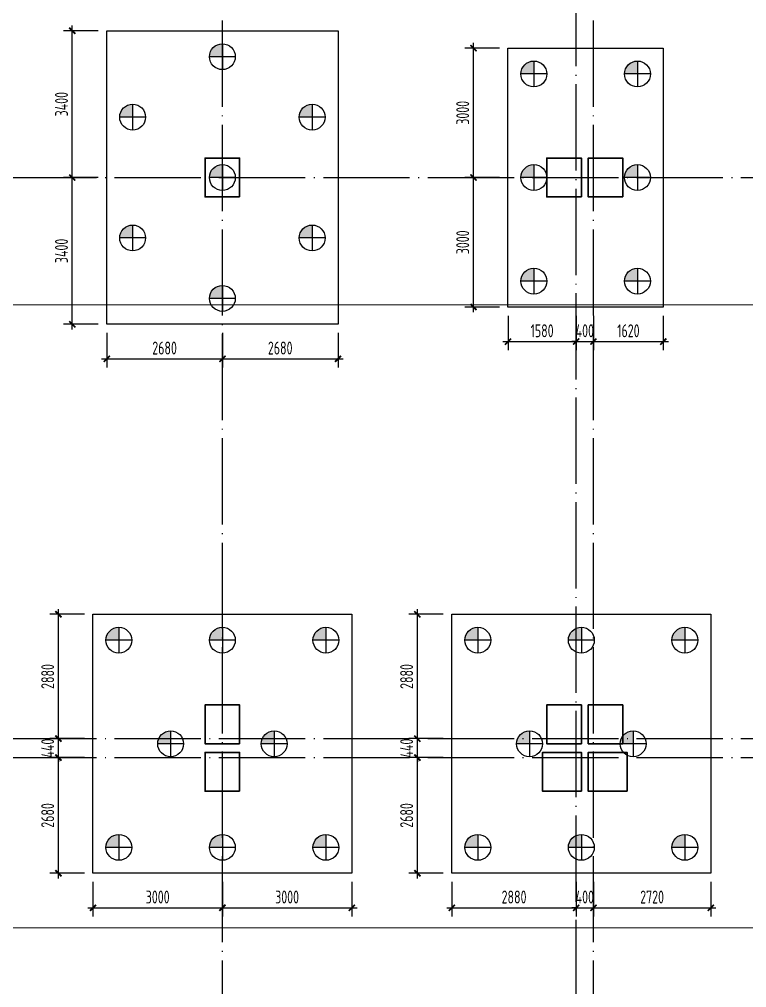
# Model space of a CAD drawing. Extents: x 2430613 to 2739493, y -1540945 to -971137.
# Drawn here: x 2511118 to 2527975, y -1265324 to -1242890 of the extents above; entities that cross this region are included whole.
import ezdxf

# ---------------------------------------------------------------- set-up
doc = ezdxf.new("R2010")
doc.units = 0
doc.header["$LTSCALE"] = 1000
doc.header["$MEASUREMENT"] = 0
doc.header["$PDMODE"] = 3
doc.header["$PDSIZE"] = 50
doc.linetypes.add('DOTE', pattern=[2.42, 2, -0.2, 0.02, -0.2])
doc.layers.get('0').update_dxf_attribs({"linetype": 'CONTINUOUS'})
doc.layers.get('DEFPOINTS').update_dxf_attribs({"linetype": 'CONTINUOUS'})
doc.layers.add('0S-柱-线', color=50, linetype='CONTINUOUS', lineweight=30)
doc.layers.add('0S-草图', color=9, linetype='CONTINUOUS', lineweight=20, plot=False)
for name, color, linetype in [('600直径桩', 4, 'CONTINUOUS'), ('COLU_DIM', 3, 'CONTINUOUS'), ('DOTE', 1, 'DOTE'), ('承台', 2, 'CONTINUOUS')]:
    doc.layers.add(name, color=color, linetype=linetype)
doc.styles.add('TSSD_Dimension', font='Tssdeng.shx', dxfattribs={"width": 0.7, "bigfont": 'hztxt.shx'})
doc.dimstyles.new('TSSD_100_100', dxfattribs={"dimtxt": 300, "dimasz": 100, "dimexe": 200, "dimexo": 200, "dimgap": 100, "dimtad": 1, "dimdec": 0, "dimzin": 0, "dimdsep": 46, "dimtxsty": 'TSSD_Dimension', "dimblk": 'ARCHTICK', "dimcen": 0, "dimdle": 120, "dimclrt": 7, "dimazin": 0, "dimtfac": 1, "dimtdec": 0, "dimtix": 1, "dimtmove": 2, "dimatfit": 0, "dimldrblk": 'ARCHTICK', "dimfxl": 1, "dimtolj": 1, "dimtzin": 0, "dimarcsym": 0})

# ---------------------------------------------------------------- blocks, each defined once
blk = doc.blocks.new('_ArchTick')
at = {"color": 0, "linetype": 'ByBlock', "const_width": 0.4}
blk.add_lwpolyline([(-0.71, -0.71), (0.71, 0.71)], dxfattribs=at)
blk = doc.blocks.new('*D2380')
at = {"layer": 'COLU_DIM', "color": 0, "lineweight": -2, "transparency": 16777216}
for p, q in [((2522444, -1249755), (2522444, -1250555)), ((2524024, -1249755), (2524024, -1250555)), ((2522324, -1250355), (2524144, -1250355))]:
    blk.add_line(p, q, dxfattribs=at)
at = {"layer": 'DEFPOINTS', "color": 0, "transparency": 16777216}
for p in [(2522444, -1249555), (2524024, -1249555), (2524024, -1250355)]:
    blk.add_point(p, dxfattribs=at)
at = {"layer": 'COLU_DIM', "color": 0, "lineweight": -2, "transparency": 16777216, "xscale": 100, "yscale": 100, "zscale": 100, "rotation": 180}
blk.add_blockref('_ArchTick', (2522444, -1250355), dxfattribs=at)
at = {"layer": 'COLU_DIM', "color": 0, "lineweight": -2, "transparency": 16777216, "xscale": 100, "yscale": 100, "zscale": 100}
blk.add_blockref('_ArchTick', (2524024, -1250355), dxfattribs=at)
at = {"layer": 'COLU_DIM', "color": 7, "transparency": 16777216, "insert": (2523234, -1250105), "char_height": 300, "attachment_point": 5, "style": 'TSSD_Dimension'}
blk.add_mtext('\\A1;1580', dxfattribs=at)
blk = doc.blocks.new('*D2381')
at = {"layer": 'COLU_DIM', "color": 0, "lineweight": -2, "transparency": 16777216}
for p, q in [((2524024, -1249755), (2524024, -1250555)), ((2524424, -1249755), (2524424, -1250555)), ((2524024, -1250355), (2523924, -1250355)), ((2524024, -1250355), (2524424, -1250355)), ((2524424, -1250355), (2524524, -1250355))]:
    blk.add_line(p, q, dxfattribs=at)
at = {"layer": 'DEFPOINTS', "color": 0, "transparency": 16777216}
for p in [(2524024, -1249555), (2524424, -1249555), (2524424, -1250355)]:
    blk.add_point(p, dxfattribs=at)
at = {"layer": 'COLU_DIM', "color": 0, "lineweight": -2, "transparency": 16777216, "xscale": 100, "yscale": 100, "zscale": 100}
blk.add_blockref('_ArchTick', (2524024, -1250355), dxfattribs=at)
at = {"layer": 'COLU_DIM', "color": 0, "lineweight": -2, "transparency": 16777216, "xscale": 100, "yscale": 100, "zscale": 100, "rotation": 180}
blk.add_blockref('_ArchTick', (2524424, -1250355), dxfattribs=at)
at = {"layer": 'COLU_DIM', "color": 7, "transparency": 16777216, "insert": (2524224, -1250105), "char_height": 300, "attachment_point": 5, "style": 'TSSD_Dimension'}
blk.add_mtext('\\A1;400', dxfattribs=at)
blk = doc.blocks.new('*D2382')
at = {"layer": 'COLU_DIM', "color": 0, "lineweight": -2, "transparency": 16777216}
for p, q in [((2524424, -1249755), (2524424, -1250555)), ((2526044, -1249755), (2526044, -1250555)), ((2524304, -1250355), (2526164, -1250355))]:
    blk.add_line(p, q, dxfattribs=at)
at = {"layer": 'DEFPOINTS', "color": 0, "transparency": 16777216}
for p in [(2524424, -1249555), (2526044, -1249555), (2526044, -1250355)]:
    blk.add_point(p, dxfattribs=at)
at = {"layer": 'COLU_DIM', "color": 0, "lineweight": -2, "transparency": 16777216, "xscale": 100, "yscale": 100, "zscale": 100, "rotation": 180}
blk.add_blockref('_ArchTick', (2524424, -1250355), dxfattribs=at)
at = {"layer": 'COLU_DIM', "color": 0, "lineweight": -2, "transparency": 16777216, "xscale": 100, "yscale": 100, "zscale": 100}
blk.add_blockref('_ArchTick', (2526044, -1250355), dxfattribs=at)
at = {"layer": 'COLU_DIM', "color": 7, "transparency": 16777216, "insert": (2525234, -1250105), "char_height": 300, "attachment_point": 5, "style": 'TSSD_Dimension'}
blk.add_mtext('\\A1;1620', dxfattribs=at)
blk = doc.blocks.new('*D2383')
at = {"layer": 'COLU_DIM', "color": 0, "lineweight": -2, "transparency": 16777216}
for p, q in [((2521644, -1249675), (2521644, -1246435)), ((2522244, -1246555), (2521444, -1246555)), ((2522244, -1249555), (2521444, -1249555))]:
    blk.add_line(p, q, dxfattribs=at)
at = {"layer": 'DEFPOINTS', "color": 0, "transparency": 16777216}
for p in [(2521644, -1246555), (2522444, -1246555), (2522444, -1249555)]:
    blk.add_point(p, dxfattribs=at)
at = {"layer": 'COLU_DIM', "color": 0, "lineweight": -2, "transparency": 16777216, "xscale": 100, "yscale": 100, "zscale": 100}
for p, rotation in [((2521644, -1246555), 90), ((2521644, -1249555), 270)]:
    blk.add_blockref('_ArchTick', p, dxfattribs=dict(at, rotation=rotation))
at = {"layer": 'COLU_DIM', "color": 7, "transparency": 16777216, "insert": (2521394, -1248055), "char_height": 300, "attachment_point": 5, "rotation": 90, "style": 'TSSD_Dimension'}
blk.add_mtext('\\A1;3000', dxfattribs=at)
blk = doc.blocks.new('*D2384')
at = {"layer": 'COLU_DIM', "color": 0, "lineweight": -2, "transparency": 16777216}
for p, q in [((2521644, -1246675), (2521644, -1243435)), ((2522244, -1243555), (2521444, -1243555)), ((2522244, -1246555), (2521444, -1246555))]:
    blk.add_line(p, q, dxfattribs=at)
at = {"layer": 'DEFPOINTS', "color": 0, "transparency": 16777216}
for p in [(2521644, -1243555), (2522444, -1243555), (2522444, -1246555)]:
    blk.add_point(p, dxfattribs=at)
at = {"layer": 'COLU_DIM', "color": 0, "lineweight": -2, "transparency": 16777216, "xscale": 100, "yscale": 100, "zscale": 100}
for p, rotation in [((2521644, -1243555), 90), ((2521644, -1246555), 270)]:
    blk.add_blockref('_ArchTick', p, dxfattribs=dict(at, rotation=rotation))
at = {"layer": 'COLU_DIM', "color": 7, "transparency": 16777216, "insert": (2521394, -1245055), "char_height": 300, "attachment_point": 5, "rotation": 90, "style": 'TSSD_Dimension'}
blk.add_mtext('\\A1;3000', dxfattribs=at)
blk = doc.blocks.new('*D2624')
at = {"layer": 'COLU_DIM', "color": 0, "lineweight": -2, "transparency": 16777216}
for p, q in [((2513144, -1250155), (2513144, -1250955)), ((2515824, -1250155), (2515824, -1250955)), ((2513024, -1250755), (2515944, -1250755))]:
    blk.add_line(p, q, dxfattribs=at)
at = {"layer": 'DEFPOINTS', "color": 0, "transparency": 16777216}
for p in [(2513144, -1249955), (2515824, -1249955), (2515824, -1250755)]:
    blk.add_point(p, dxfattribs=at)
at = {"layer": 'COLU_DIM', "color": 0, "lineweight": -2, "transparency": 16777216, "xscale": 100, "yscale": 100, "zscale": 100, "rotation": 180}
blk.add_blockref('_ArchTick', (2513144, -1250755), dxfattribs=at)
at = {"layer": 'COLU_DIM', "color": 0, "lineweight": -2, "transparency": 16777216, "xscale": 100, "yscale": 100, "zscale": 100}
blk.add_blockref('_ArchTick', (2515824, -1250755), dxfattribs=at)
at = {"layer": 'COLU_DIM', "color": 7, "transparency": 16777216, "insert": (2514484, -1250505), "char_height": 300, "attachment_point": 5, "style": 'TSSD_Dimension'}
blk.add_mtext('\\A1;2680', dxfattribs=at)
blk = doc.blocks.new('*D2625')
at = {"layer": 'COLU_DIM', "color": 0, "lineweight": -2, "transparency": 16777216}
for p, q in [((2515824, -1250155), (2515824, -1250955)), ((2518504, -1250155), (2518504, -1250955)), ((2515704, -1250755), (2518624, -1250755))]:
    blk.add_line(p, q, dxfattribs=at)
at = {"layer": 'DEFPOINTS', "color": 0, "transparency": 16777216}
for p in [(2515824, -1249955), (2518504, -1249955), (2518504, -1250755)]:
    blk.add_point(p, dxfattribs=at)
at = {"layer": 'COLU_DIM', "color": 0, "lineweight": -2, "transparency": 16777216, "xscale": 100, "yscale": 100, "zscale": 100, "rotation": 180}
blk.add_blockref('_ArchTick', (2515824, -1250755), dxfattribs=at)
at = {"layer": 'COLU_DIM', "color": 0, "lineweight": -2, "transparency": 16777216, "xscale": 100, "yscale": 100, "zscale": 100}
blk.add_blockref('_ArchTick', (2518504, -1250755), dxfattribs=at)
at = {"layer": 'COLU_DIM', "color": 7, "transparency": 16777216, "insert": (2517164, -1250505), "char_height": 300, "attachment_point": 5, "style": 'TSSD_Dimension'}
blk.add_mtext('\\A1;2680', dxfattribs=at)
blk = doc.blocks.new('*D2626')
at = {"layer": 'COLU_DIM', "color": 0, "lineweight": -2, "transparency": 16777216}
for p, q in [((2512344, -1250075), (2512344, -1246435)), ((2512944, -1246555), (2512144, -1246555)), ((2512944, -1249955), (2512144, -1249955))]:
    blk.add_line(p, q, dxfattribs=at)
at = {"layer": 'DEFPOINTS', "color": 0, "transparency": 16777216}
for p in [(2512344, -1246555), (2513144, -1246555), (2513144, -1249955)]:
    blk.add_point(p, dxfattribs=at)
at = {"layer": 'COLU_DIM', "color": 0, "lineweight": -2, "transparency": 16777216, "xscale": 100, "yscale": 100, "zscale": 100}
for p, rotation in [((2512344, -1246555), 90), ((2512344, -1249955), 270)]:
    blk.add_blockref('_ArchTick', p, dxfattribs=dict(at, rotation=rotation))
at = {"layer": 'COLU_DIM', "color": 7, "transparency": 16777216, "insert": (2512094, -1248255), "char_height": 300, "attachment_point": 5, "rotation": 90, "style": 'TSSD_Dimension'}
blk.add_mtext('\\A1;3400', dxfattribs=at)
blk = doc.blocks.new('*D2627')
at = {"layer": 'COLU_DIM', "color": 0, "lineweight": -2, "transparency": 16777216}
for p, q in [((2512344, -1246675), (2512344, -1243035)), ((2512944, -1243155), (2512144, -1243155)), ((2512944, -1246555), (2512144, -1246555))]:
    blk.add_line(p, q, dxfattribs=at)
at = {"layer": 'DEFPOINTS', "color": 0, "transparency": 16777216}
for p in [(2512344, -1243155), (2513144, -1243155), (2513144, -1246555)]:
    blk.add_point(p, dxfattribs=at)
at = {"layer": 'COLU_DIM', "color": 0, "lineweight": -2, "transparency": 16777216, "xscale": 100, "yscale": 100, "zscale": 100}
for p, rotation in [((2512344, -1243155), 90), ((2512344, -1246555), 270)]:
    blk.add_blockref('_ArchTick', p, dxfattribs=dict(at, rotation=rotation))
at = {"layer": 'COLU_DIM', "color": 7, "transparency": 16777216, "insert": (2512094, -1244855), "char_height": 300, "attachment_point": 5, "rotation": 90, "style": 'TSSD_Dimension'}
blk.add_mtext('\\A1;3400', dxfattribs=at)
blk = doc.blocks.new('*D2647')
at = {"layer": 'COLU_DIM', "color": 0, "lineweight": -2, "transparency": 16777216}
for p, q in [((2512824, -1262875), (2512824, -1263675)), ((2515824, -1262875), (2515824, -1263675)), ((2512704, -1263475), (2515944, -1263475))]:
    blk.add_line(p, q, dxfattribs=at)
at = {"layer": 'DEFPOINTS', "color": 0, "transparency": 16777216}
for p in [(2512824, -1262675), (2515824, -1262675), (2515824, -1263475)]:
    blk.add_point(p, dxfattribs=at)
at = {"layer": 'COLU_DIM', "color": 0, "lineweight": -2, "transparency": 16777216, "xscale": 100, "yscale": 100, "zscale": 100, "rotation": 180}
blk.add_blockref('_ArchTick', (2512824, -1263475), dxfattribs=at)
at = {"layer": 'COLU_DIM', "color": 0, "lineweight": -2, "transparency": 16777216, "xscale": 100, "yscale": 100, "zscale": 100}
blk.add_blockref('_ArchTick', (2515824, -1263475), dxfattribs=at)
at = {"layer": 'COLU_DIM', "color": 7, "transparency": 16777216, "insert": (2514324, -1263225), "char_height": 300, "attachment_point": 5, "style": 'TSSD_Dimension'}
blk.add_mtext('\\A1;3000', dxfattribs=at)
blk = doc.blocks.new('*D2648')
at = {"layer": 'COLU_DIM', "color": 0, "lineweight": -2, "transparency": 16777216}
for p, q in [((2515824, -1262875), (2515824, -1263675)), ((2518824, -1262875), (2518824, -1263675)), ((2515704, -1263475), (2518944, -1263475))]:
    blk.add_line(p, q, dxfattribs=at)
at = {"layer": 'DEFPOINTS', "color": 0, "transparency": 16777216}
for p in [(2515824, -1262675), (2518824, -1262675), (2518824, -1263475)]:
    blk.add_point(p, dxfattribs=at)
at = {"layer": 'COLU_DIM', "color": 0, "lineweight": -2, "transparency": 16777216, "xscale": 100, "yscale": 100, "zscale": 100, "rotation": 180}
blk.add_blockref('_ArchTick', (2515824, -1263475), dxfattribs=at)
at = {"layer": 'COLU_DIM', "color": 0, "lineweight": -2, "transparency": 16777216, "xscale": 100, "yscale": 100, "zscale": 100}
blk.add_blockref('_ArchTick', (2518824, -1263475), dxfattribs=at)
at = {"layer": 'COLU_DIM', "color": 7, "transparency": 16777216, "insert": (2517324, -1263225), "char_height": 300, "attachment_point": 5, "style": 'TSSD_Dimension'}
blk.add_mtext('\\A1;3000', dxfattribs=at)
blk = doc.blocks.new('*D2649')
at = {"layer": 'COLU_DIM', "color": 0, "lineweight": -2, "transparency": 16777216}
for p, q in [((2512024, -1262795), (2512024, -1259875)), ((2512624, -1259995), (2511824, -1259995)), ((2512624, -1262675), (2511824, -1262675))]:
    blk.add_line(p, q, dxfattribs=at)
at = {"layer": 'DEFPOINTS', "color": 0, "transparency": 16777216}
for p in [(2512024, -1259995), (2512824, -1259995), (2512824, -1262675)]:
    blk.add_point(p, dxfattribs=at)
at = {"layer": 'COLU_DIM', "color": 0, "lineweight": -2, "transparency": 16777216, "xscale": 100, "yscale": 100, "zscale": 100}
for p, rotation in [((2512024, -1259995), 90), ((2512024, -1262675), 270)]:
    blk.add_blockref('_ArchTick', p, dxfattribs=dict(at, rotation=rotation))
at = {"layer": 'COLU_DIM', "color": 7, "transparency": 16777216, "insert": (2511774, -1261335), "char_height": 300, "attachment_point": 5, "rotation": 90, "style": 'TSSD_Dimension'}
blk.add_mtext('\\A1;2680', dxfattribs=at)
blk = doc.blocks.new('*D2650')
at = {"layer": 'COLU_DIM', "color": 0, "lineweight": -2, "transparency": 16777216}
for p, q in [((2512024, -1259555), (2512024, -1259455)), ((2512624, -1259555), (2511824, -1259555)), ((2512024, -1259995), (2512024, -1259555)), ((2512624, -1259995), (2511824, -1259995)), ((2512024, -1259995), (2512024, -1260095))]:
    blk.add_line(p, q, dxfattribs=at)
at = {"layer": 'DEFPOINTS', "color": 0, "transparency": 16777216}
for p in [(2512024, -1259555), (2512824, -1259555), (2512824, -1259995)]:
    blk.add_point(p, dxfattribs=at)
at = {"layer": 'COLU_DIM', "color": 0, "lineweight": -2, "transparency": 16777216, "xscale": 100, "yscale": 100, "zscale": 100}
for p, rotation in [((2512024, -1259555), 270), ((2512024, -1259995), 90)]:
    blk.add_blockref('_ArchTick', p, dxfattribs=dict(at, rotation=rotation))
at = {"layer": 'COLU_DIM', "color": 7, "transparency": 16777216, "insert": (2511774, -1259775), "char_height": 300, "attachment_point": 5, "rotation": 90, "style": 'TSSD_Dimension'}
blk.add_mtext('\\A1;440', dxfattribs=at)
blk = doc.blocks.new('*D2651')
at = {"layer": 'COLU_DIM', "color": 0, "lineweight": -2, "transparency": 16777216}
for p, q in [((2512024, -1259675), (2512024, -1256555)), ((2512624, -1256675), (2511824, -1256675)), ((2512624, -1259555), (2511824, -1259555))]:
    blk.add_line(p, q, dxfattribs=at)
at = {"layer": 'DEFPOINTS', "color": 0, "transparency": 16777216}
for p in [(2512024, -1256675), (2512824, -1256675), (2512824, -1259555)]:
    blk.add_point(p, dxfattribs=at)
at = {"layer": 'COLU_DIM', "color": 0, "lineweight": -2, "transparency": 16777216, "xscale": 100, "yscale": 100, "zscale": 100}
for p, rotation in [((2512024, -1256675), 90), ((2512024, -1259555), 270)]:
    blk.add_blockref('_ArchTick', p, dxfattribs=dict(at, rotation=rotation))
at = {"layer": 'COLU_DIM', "color": 7, "transparency": 16777216, "insert": (2511774, -1258115), "char_height": 300, "attachment_point": 5, "rotation": 90, "style": 'TSSD_Dimension'}
blk.add_mtext('\\A1;2880', dxfattribs=at)
blk = doc.blocks.new('*D2652')
at = {"layer": 'COLU_DIM', "color": 0, "lineweight": -2, "transparency": 16777216}
for p, q in [((2521144, -1262875), (2521144, -1263675)), ((2524024, -1262875), (2524024, -1263675)), ((2521024, -1263475), (2524144, -1263475))]:
    blk.add_line(p, q, dxfattribs=at)
at = {"layer": 'DEFPOINTS', "color": 0, "transparency": 16777216}
for p in [(2521144, -1262675), (2524024, -1262675), (2524024, -1263475)]:
    blk.add_point(p, dxfattribs=at)
at = {"layer": 'COLU_DIM', "color": 0, "lineweight": -2, "transparency": 16777216, "xscale": 100, "yscale": 100, "zscale": 100, "rotation": 180}
blk.add_blockref('_ArchTick', (2521144, -1263475), dxfattribs=at)
at = {"layer": 'COLU_DIM', "color": 0, "lineweight": -2, "transparency": 16777216, "xscale": 100, "yscale": 100, "zscale": 100}
blk.add_blockref('_ArchTick', (2524024, -1263475), dxfattribs=at)
at = {"layer": 'COLU_DIM', "color": 7, "transparency": 16777216, "insert": (2522584, -1263225), "char_height": 300, "attachment_point": 5, "style": 'TSSD_Dimension'}
blk.add_mtext('\\A1;2880', dxfattribs=at)
blk = doc.blocks.new('*D2653')
at = {"layer": 'COLU_DIM', "color": 0, "lineweight": -2, "transparency": 16777216}
for p, q in [((2524024, -1262875), (2524024, -1263675)), ((2524424, -1262875), (2524424, -1263675)), ((2524024, -1263475), (2523924, -1263475)), ((2524024, -1263475), (2524424, -1263475)), ((2524424, -1263475), (2524524, -1263475))]:
    blk.add_line(p, q, dxfattribs=at)
at = {"layer": 'DEFPOINTS', "color": 0, "transparency": 16777216}
for p in [(2524024, -1262675), (2524424, -1262675), (2524424, -1263475)]:
    blk.add_point(p, dxfattribs=at)
at = {"layer": 'COLU_DIM', "color": 0, "lineweight": -2, "transparency": 16777216, "xscale": 100, "yscale": 100, "zscale": 100}
blk.add_blockref('_ArchTick', (2524024, -1263475), dxfattribs=at)
at = {"layer": 'COLU_DIM', "color": 0, "lineweight": -2, "transparency": 16777216, "xscale": 100, "yscale": 100, "zscale": 100, "rotation": 180}
blk.add_blockref('_ArchTick', (2524424, -1263475), dxfattribs=at)
at = {"layer": 'COLU_DIM', "color": 7, "transparency": 16777216, "insert": (2524224, -1263225), "char_height": 300, "attachment_point": 5, "style": 'TSSD_Dimension'}
blk.add_mtext('\\A1;400', dxfattribs=at)
blk = doc.blocks.new('*D2654')
at = {"layer": 'COLU_DIM', "color": 0, "lineweight": -2, "transparency": 16777216}
for p, q in [((2524424, -1262875), (2524424, -1263675)), ((2527144, -1262875), (2527144, -1263675)), ((2524304, -1263475), (2527264, -1263475))]:
    blk.add_line(p, q, dxfattribs=at)
at = {"layer": 'DEFPOINTS', "color": 0, "transparency": 16777216}
for p in [(2524424, -1262675), (2527144, -1262675), (2527144, -1263475)]:
    blk.add_point(p, dxfattribs=at)
at = {"layer": 'COLU_DIM', "color": 0, "lineweight": -2, "transparency": 16777216, "xscale": 100, "yscale": 100, "zscale": 100, "rotation": 180}
blk.add_blockref('_ArchTick', (2524424, -1263475), dxfattribs=at)
at = {"layer": 'COLU_DIM', "color": 0, "lineweight": -2, "transparency": 16777216, "xscale": 100, "yscale": 100, "zscale": 100}
blk.add_blockref('_ArchTick', (2527144, -1263475), dxfattribs=at)
at = {"layer": 'COLU_DIM', "color": 7, "transparency": 16777216, "insert": (2525784, -1263225), "char_height": 300, "attachment_point": 5, "style": 'TSSD_Dimension'}
blk.add_mtext('\\A1;2720', dxfattribs=at)
blk = doc.blocks.new('*D2655')
at = {"layer": 'COLU_DIM', "color": 0, "lineweight": -2, "transparency": 16777216}
for p, q in [((2520344, -1262795), (2520344, -1259875)), ((2520944, -1259995), (2520144, -1259995)), ((2520944, -1262675), (2520144, -1262675))]:
    blk.add_line(p, q, dxfattribs=at)
at = {"layer": 'DEFPOINTS', "color": 0, "transparency": 16777216}
for p in [(2520344, -1259995), (2521144, -1259995), (2521144, -1262675)]:
    blk.add_point(p, dxfattribs=at)
at = {"layer": 'COLU_DIM', "color": 0, "lineweight": -2, "transparency": 16777216, "xscale": 100, "yscale": 100, "zscale": 100}
for p, rotation in [((2520344, -1259995), 90), ((2520344, -1262675), 270)]:
    blk.add_blockref('_ArchTick', p, dxfattribs=dict(at, rotation=rotation))
at = {"layer": 'COLU_DIM', "color": 7, "transparency": 16777216, "insert": (2520094, -1261335), "char_height": 300, "attachment_point": 5, "rotation": 90, "style": 'TSSD_Dimension'}
blk.add_mtext('\\A1;2680', dxfattribs=at)
blk = doc.blocks.new('*D2656')
at = {"layer": 'COLU_DIM', "color": 0, "lineweight": -2, "transparency": 16777216}
for p, q in [((2520344, -1259555), (2520344, -1259455)), ((2520944, -1259555), (2520144, -1259555)), ((2520344, -1259995), (2520344, -1259555)), ((2520944, -1259995), (2520144, -1259995)), ((2520344, -1259995), (2520344, -1260095))]:
    blk.add_line(p, q, dxfattribs=at)
at = {"layer": 'DEFPOINTS', "color": 0, "transparency": 16777216}
for p in [(2520344, -1259555), (2521144, -1259555), (2521144, -1259995)]:
    blk.add_point(p, dxfattribs=at)
at = {"layer": 'COLU_DIM', "color": 0, "lineweight": -2, "transparency": 16777216, "xscale": 100, "yscale": 100, "zscale": 100}
for p, rotation in [((2520344, -1259555), 270), ((2520344, -1259995), 90)]:
    blk.add_blockref('_ArchTick', p, dxfattribs=dict(at, rotation=rotation))
at = {"layer": 'COLU_DIM', "color": 7, "transparency": 16777216, "insert": (2520094, -1259775), "char_height": 300, "attachment_point": 5, "rotation": 90, "style": 'TSSD_Dimension'}
blk.add_mtext('\\A1;440', dxfattribs=at)
blk = doc.blocks.new('*D2657')
at = {"layer": 'COLU_DIM', "color": 0, "lineweight": -2, "transparency": 16777216}
for p, q in [((2520344, -1259675), (2520344, -1256555)), ((2520944, -1256675), (2520144, -1256675)), ((2520944, -1259555), (2520144, -1259555))]:
    blk.add_line(p, q, dxfattribs=at)
at = {"layer": 'DEFPOINTS', "color": 0, "transparency": 16777216}
for p in [(2520344, -1256675), (2521144, -1256675), (2521144, -1259555)]:
    blk.add_point(p, dxfattribs=at)
at = {"layer": 'COLU_DIM', "color": 0, "lineweight": -2, "transparency": 16777216, "xscale": 100, "yscale": 100, "zscale": 100}
for p, rotation in [((2520344, -1256675), 90), ((2520344, -1259555), 270)]:
    blk.add_blockref('_ArchTick', p, dxfattribs=dict(at, rotation=rotation))
at = {"layer": 'COLU_DIM', "color": 7, "transparency": 16777216, "insert": (2520094, -1258115), "char_height": 300, "attachment_point": 5, "rotation": 90, "style": 'TSSD_Dimension'}
blk.add_mtext('\\A1;2880', dxfattribs=at)

msp = doc.modelspace()

# ---------------------------------------------------------------- hatches: boundary and pattern name
at = {"layer": '600直径桩'}
h = msp.add_hatch(color=251, dxfattribs=at)
h.dxf.hatch_style = 1
h.paths.add_polyline_path([(2515823.644, -1243454.728, 0.414213562), (2515523.644, -1243754.728), (2515823.644, -1243754.728)])
h = msp.add_hatch(color=251, dxfattribs=at)
h.dxf.hatch_style = 1
h.paths.add_polyline_path([(2523043.644, -1243854.728, 0.414213562), (2522743.644, -1244154.728), (2523043.644, -1244154.728)])
h = msp.add_hatch(color=251, dxfattribs=at)
h.dxf.hatch_style = 1
h.paths.add_polyline_path([(2525443.644, -1243854.728, 0.414213562), (2525143.644, -1244154.728), (2525443.644, -1244154.728)])
h = msp.add_hatch(color=251, dxfattribs=at)
h.dxf.hatch_style = 1
h.paths.add_polyline_path([(2513743.644, -1244854.728, 0.414213562), (2513443.644, -1245154.728), (2513743.644, -1245154.728)])
h = msp.add_hatch(color=251, dxfattribs=at)
h.dxf.hatch_style = 1
h.paths.add_polyline_path([(2517903.644, -1244854.728, 0.414213562), (2517603.644, -1245154.728), (2517903.644, -1245154.728)])
h = msp.add_hatch(color=251, dxfattribs=at)
h.dxf.hatch_style = 1
h.paths.add_polyline_path([(2515823.644, -1246254.728, 0.414213562), (2515523.644, -1246554.728), (2515823.644, -1246554.728)])
h = msp.add_hatch(color=251, dxfattribs=at)
h.dxf.hatch_style = 1
h.paths.add_polyline_path([(2523043.644, -1246254.728, 0.414213562), (2522743.644, -1246554.728), (2523043.644, -1246554.728)])
h = msp.add_hatch(color=251, dxfattribs=at)
h.dxf.hatch_style = 1
h.paths.add_polyline_path([(2525443.644, -1246254.728, 0.414213562), (2525143.644, -1246554.728), (2525443.644, -1246554.728)])
h = msp.add_hatch(color=251, dxfattribs=at)
h.dxf.hatch_style = 1
h.paths.add_polyline_path([(2513743.644, -1247654.728, 0.414213562), (2513443.644, -1247954.728), (2513743.644, -1247954.728)])
h = msp.add_hatch(color=251, dxfattribs=at)
h.dxf.hatch_style = 1
h.paths.add_polyline_path([(2517903.644, -1247654.728, 0.414213562), (2517603.644, -1247954.728), (2517903.644, -1247954.728)])
h = msp.add_hatch(color=251, dxfattribs=at)
h.dxf.hatch_style = 1
h.paths.add_polyline_path([(2523043.644, -1248654.728, 0.414213562), (2522743.644, -1248954.728), (2523043.644, -1248954.728)])
h = msp.add_hatch(color=251, dxfattribs=at)
h.dxf.hatch_style = 1
h.paths.add_polyline_path([(2525443.644, -1248654.728, 0.414213562), (2525143.644, -1248954.728), (2525443.644, -1248954.728)])
h = msp.add_hatch(color=251, dxfattribs=at)
h.dxf.hatch_style = 1
h.paths.add_polyline_path([(2515823.644, -1249054.728, 0.414213562), (2515523.644, -1249354.728), (2515823.644, -1249354.728)])
h = msp.add_hatch(color=251, dxfattribs=at)
h.dxf.hatch_style = 1
h.paths.add_polyline_path([(2513423.644, -1256974.728, 0.414213562), (2513123.644, -1257274.728), (2513423.644, -1257274.728)])
h = msp.add_hatch(color=251, dxfattribs=at)
h.dxf.hatch_style = 1
h.paths.add_polyline_path([(2515823.644, -1256974.728, 0.414213562), (2515523.644, -1257274.728), (2515823.644, -1257274.728)])
h = msp.add_hatch(color=251, dxfattribs=at)
h.dxf.hatch_style = 1
h.paths.add_polyline_path([(2518223.644, -1256974.728, 0.414213562), (2517923.644, -1257274.728), (2518223.644, -1257274.728)])
h = msp.add_hatch(color=251, dxfattribs=at)
h.dxf.hatch_style = 1
h.paths.add_polyline_path([(2521743.644, -1256974.728, 0.414213562), (2521443.644, -1257274.728), (2521743.644, -1257274.728)])
h = msp.add_hatch(color=251, dxfattribs=at)
h.dxf.hatch_style = 1
h.paths.add_polyline_path([(2524143.644, -1256974.728, 0.414213562), (2523843.644, -1257274.728), (2524143.644, -1257274.728)])
h = msp.add_hatch(color=251, dxfattribs=at)
h.dxf.hatch_style = 1
h.paths.add_polyline_path([(2526543.644, -1256974.728, 0.414213562), (2526243.644, -1257274.728), (2526543.644, -1257274.728)])
h = msp.add_hatch(color=251, dxfattribs=at)
h.dxf.hatch_style = 1
h.paths.add_polyline_path([(2514623.644, -1259374.728, 0.414213562), (2514323.644, -1259674.728), (2514623.644, -1259674.728)])
h = msp.add_hatch(color=251, dxfattribs=at)
h.dxf.hatch_style = 1
h.paths.add_polyline_path([(2517023.644, -1259374.728, 0.414213562), (2516723.644, -1259674.728), (2517023.644, -1259674.728)])
h = msp.add_hatch(color=251, dxfattribs=at)
h.dxf.hatch_style = 1
h.paths.add_polyline_path([(2522943.644, -1259374.728, 0.414213562), (2522643.644, -1259674.728), (2522943.644, -1259674.728)])
h = msp.add_hatch(color=251, dxfattribs=at)
h.dxf.hatch_style = 1
h.paths.add_polyline_path([(2525343.644, -1259374.728, 0.414213562), (2525043.644, -1259674.728), (2525343.644, -1259674.728)])
h = msp.add_hatch(color=251, dxfattribs=at)
h.dxf.hatch_style = 1
h.paths.add_polyline_path([(2513423.644, -1261774.728, 0.414213562), (2513123.644, -1262074.728), (2513423.644, -1262074.728)])
h = msp.add_hatch(color=251, dxfattribs=at)
h.dxf.hatch_style = 1
h.paths.add_polyline_path([(2515823.644, -1261774.728, 0.414213562), (2515523.644, -1262074.728), (2515823.644, -1262074.728)])
h = msp.add_hatch(color=251, dxfattribs=at)
h.dxf.hatch_style = 1
h.paths.add_polyline_path([(2518223.644, -1261774.728, 0.414213562), (2517923.644, -1262074.728), (2518223.644, -1262074.728)])
h = msp.add_hatch(color=251, dxfattribs=at)
h.dxf.hatch_style = 1
h.paths.add_polyline_path([(2521743.644, -1261774.728, 0.414213562), (2521443.644, -1262074.728), (2521743.644, -1262074.728)])
h = msp.add_hatch(color=251, dxfattribs=at)
h.dxf.hatch_style = 1
h.paths.add_polyline_path([(2524143.644, -1261774.728, 0.414213562), (2523843.644, -1262074.728), (2524143.644, -1262074.728)])
h = msp.add_hatch(color=251, dxfattribs=at)
h.dxf.hatch_style = 1
h.paths.add_polyline_path([(2526543.644, -1261774.728, 0.414213562), (2526243.644, -1262074.728), (2526543.644, -1262074.728)])

# ---------------------------------------------------------------- linework, layer by layer
at = {"layer": '0S-柱-线'}
for points in [[(2516223.644, -1247004.728), (2516223.644, -1246104.728), (2515423.644, -1246104.728), (2515423.644, -1247004.728)], [(2524143.644, -1247004.728), (2524143.644, -1246104.728), (2523343.644, -1246104.728), (2523343.644, -1247004.728)], [(2525103.644, -1247004.728), (2525103.644, -1246104.728), (2524303.644, -1246104.728), (2524303.644, -1247004.728)], [(2516223.644, -1259674.728), (2516223.644, -1258774.728), (2515423.644, -1258774.728), (2515423.644, -1259674.728)], [(2524143.644, -1259674.728), (2524143.644, -1258774.728), (2523343.644, -1258774.728), (2523343.644, -1259674.728)], [(2525103.644, -1259674.728), (2525103.644, -1258774.728), (2524303.644, -1258774.728), (2524303.644, -1259674.728)], [(2516223.644, -1260774.728), (2516223.644, -1259874.728), (2515423.644, -1259874.728), (2515423.644, -1260774.728)], [(2524143.644, -1260774.728), (2524143.644, -1259874.728), (2523243.644, -1259874.728), (2523243.644, -1260774.728)], [(2525203.644, -1260774.728), (2525203.644, -1259874.728), (2524303.644, -1259874.728), (2524303.644, -1260774.728)]]:
    msp.add_lwpolyline(points, close=True, dxfattribs=at)
at = {"layer": '0S-草图'}
for points in [[(2449697.34, -1188939.5), (2586822.34, -1188939.5), (2586822.34, -1263939.5), (2449697.34, -1263939.5)], [(2449697.34, -1249500.755), (2586822.34, -1249500.755), (2586822.34, -1314500.755), (2449697.34, -1314500.755)]]:
    msp.add_lwpolyline(points, close=True, dxfattribs=at)
at = {"layer": '600直径桩', "color": 251}
for p, q in [((2515823.644, -1243454.728), (2515823.644, -1244054.728)), ((2516123.644, -1243754.728), (2515523.644, -1243754.728)), ((2523043.644, -1243854.728), (2523043.644, -1244454.728)), ((2525443.644, -1243854.728), (2525443.644, -1244454.728)), ((2523343.644, -1244154.728), (2522743.644, -1244154.728)), ((2525743.644, -1244154.728), (2525143.644, -1244154.728)), ((2513743.644, -1244854.728), (2513743.644, -1245454.728)), ((2517903.644, -1244854.728), (2517903.644, -1245454.728)), ((2514043.644, -1245154.728), (2513443.644, -1245154.728)), ((2518203.644, -1245154.728), (2517603.644, -1245154.728)), ((2515823.644, -1246254.728), (2515823.644, -1246854.728)), ((2523043.644, -1246254.728), (2523043.644, -1246854.728)), ((2525443.644, -1246254.728), (2525443.644, -1246854.728)), ((2516123.644, -1246554.728), (2515523.644, -1246554.728)), ((2523343.644, -1246554.728), (2522743.644, -1246554.728)), ((2525743.644, -1246554.728), (2525143.644, -1246554.728)), ((2513743.644, -1247654.728), (2513743.644, -1248254.728)), ((2517903.644, -1247654.728), (2517903.644, -1248254.728)), ((2514043.644, -1247954.728), (2513443.644, -1247954.728)), ((2518203.644, -1247954.728), (2517603.644, -1247954.728)), ((2523043.644, -1248654.728), (2523043.644, -1249254.728)), ((2525443.644, -1248654.728), (2525443.644, -1249254.728)), ((2515823.644, -1249054.728), (2515823.644, -1249654.728)), ((2523343.644, -1248954.728), (2522743.644, -1248954.728)), ((2525743.644, -1248954.728), (2525143.644, -1248954.728)), ((2516123.644, -1249354.728), (2515523.644, -1249354.728)), ((2513423.644, -1256974.728), (2513423.644, -1257574.728)), ((2515823.644, -1256974.728), (2515823.644, -1257574.728)), ((2518223.644, -1256974.728), (2518223.644, -1257574.728)), ((2521743.644, -1256974.728), (2521743.644, -1257574.728)), ((2524143.644, -1256974.728), (2524143.644, -1257574.728)), ((2526543.644, -1256974.728), (2526543.644, -1257574.728)), ((2513723.644, -1257274.728), (2513123.644, -1257274.728)), ((2516123.644, -1257274.728), (2515523.644, -1257274.728)), ((2518523.644, -1257274.728), (2517923.644, -1257274.728)), ((2522043.644, -1257274.728), (2521443.644, -1257274.728)), ((2524443.644, -1257274.728), (2523843.644, -1257274.728)), ((2526843.644, -1257274.728), (2526243.644, -1257274.728)), ((2514623.644, -1259374.728), (2514623.644, -1259974.728)), ((2517023.644, -1259374.728), (2517023.644, -1259974.728)), ((2522943.644, -1259374.728), (2522943.644, -1259974.728)), ((2525343.644, -1259374.728), (2525343.644, -1259974.728)), ((2514923.644, -1259674.728), (2514323.644, -1259674.728)), ((2517323.644, -1259674.728), (2516723.644, -1259674.728)), ((2523243.644, -1259674.728), (2522643.644, -1259674.728)), ((2525643.644, -1259674.728), (2525043.644, -1259674.728)), ((2513423.644, -1261774.728), (2513423.644, -1262374.728)), ((2515823.644, -1261774.728), (2515823.644, -1262374.728)), ((2518223.644, -1261774.728), (2518223.644, -1262374.728)), ((2521743.644, -1261774.728), (2521743.644, -1262374.728)), ((2524143.644, -1261774.728), (2524143.644, -1262374.728)), ((2526543.644, -1261774.728), (2526543.644, -1262374.728)), ((2513723.644, -1262074.728), (2513123.644, -1262074.728)), ((2516123.644, -1262074.728), (2515523.644, -1262074.728)), ((2518523.644, -1262074.728), (2517923.644, -1262074.728)), ((2522043.644, -1262074.728), (2521443.644, -1262074.728)), ((2524443.644, -1262074.728), (2523843.644, -1262074.728)), ((2526843.644, -1262074.728), (2526243.644, -1262074.728))]:
    msp.add_line(p, q, dxfattribs=at)
for centre in [(2515823.644, -1243754.728), (2523043.644, -1244154.728), (2525443.644, -1244154.728), (2513743.644, -1245154.728), (2517903.644, -1245154.728), (2515823.644, -1246554.728), (2523043.644, -1246554.728), (2525443.644, -1246554.728), (2513743.644, -1247954.728), (2517903.644, -1247954.728), (2523043.644, -1248954.728), (2525443.644, -1248954.728), (2515823.644, -1249354.728), (2513423.644, -1257274.728), (2515823.644, -1257274.728), (2518223.644, -1257274.728), (2521743.644, -1257274.728), (2524143.644, -1257274.728), (2526543.644, -1257274.728), (2514623.644, -1259674.728), (2517023.644, -1259674.728), (2522943.644, -1259674.728), (2525343.644, -1259674.728), (2513423.644, -1262074.728), (2515823.644, -1262074.728), (2518223.644, -1262074.728), (2521743.644, -1262074.728), (2524143.644, -1262074.728), (2526543.644, -1262074.728)]:
    msp.add_circle(centre, 300, dxfattribs=at)
at = {"layer": 'DOTE'}
for p, q in [((2515823.644, -1310254.728), (2515823.644, -1193054.728)), ((2524023.644, -1289954.728), (2524023.644, -1193054.728)), ((2524423.644, -1310254.728), (2524423.644, -1193054.728)), ((2462503.644, -1246554.728), (2570723.644, -1246554.728)), ((2462503.644, -1259554.728), (2570723.644, -1259554.728)), ((2462503.644, -1259994.728), (2570723.644, -1259994.728))]:
    msp.add_line(p, q, dxfattribs=at)
at = {"layer": '承台', "color": 2}
for points in [[(2513143.644, -1243154.728), (2518503.644, -1243154.728), (2518503.644, -1249954.728), (2513143.644, -1249954.728)], [(2526043.644, -1249554.728), (2522443.644, -1249554.728), (2522443.644, -1243554.728), (2526043.644, -1243554.728)], [(2518823.644, -1262674.728), (2512823.644, -1262674.728), (2512823.644, -1256674.728), (2518823.644, -1256674.728)], [(2527143.644, -1262674.728), (2521143.644, -1262674.728), (2521143.644, -1256674.728), (2527143.644, -1256674.728)]]:
    msp.add_lwpolyline(points, close=True, dxfattribs=at)

# ---------------------------------------------------------------- dimensions: what is measured, and where the dimension line sits
at = {"layer": 'COLU_DIM', "color": 3}
for base, p1, p2, picture, middle in [((2512343.644, -1243154.728), (2513143.644, -1246554.728), (2513143.644, -1243154.728), '*D2627', (2512093.644, -1244854.728)), ((2521643.644, -1243554.728), (2522443.644, -1246554.728), (2522443.644, -1243554.728), '*D2384', (2521393.644, -1245054.728)), ((2512343.644, -1246554.728), (2513143.644, -1249954.728), (2513143.644, -1246554.728), '*D2626', (2512093.644, -1248254.728)), ((2521643.644, -1246554.728), (2522443.644, -1249554.728), (2522443.644, -1246554.728), '*D2383', (2521393.644, -1248054.728)), ((2512023.644, -1256674.728), (2512823.644, -1259554.728), (2512823.644, -1256674.728), '*D2651', (2511773.644, -1258114.728)), ((2520343.644, -1256674.728), (2521143.644, -1259554.728), (2521143.644, -1256674.728), '*D2657', (2520093.644, -1258114.728)), ((2512023.644, -1259554.728), (2512823.644, -1259994.728), (2512823.644, -1259554.728), '*D2650', (2511773.644, -1259774.728)), ((2520343.644, -1259554.728), (2521143.644, -1259994.728), (2521143.644, -1259554.728), '*D2656', (2520093.644, -1259774.728)), ((2512023.644, -1259994.728), (2512823.644, -1262674.728), (2512823.644, -1259994.728), '*D2649', (2511773.644, -1261334.728)), ((2520343.644, -1259994.728), (2521143.644, -1262674.728), (2521143.644, -1259994.728), '*D2655', (2520093.644, -1261334.728))]:
    dim = msp.add_linear_dim(base=base, p1=p1, p2=p2, angle=90, dimstyle='TSSD_100_100', dxfattribs=at)
    dim.commit()
    dim.dimension.update_dxf_attribs({"geometry": picture, "text_midpoint": middle})
for base, p1, p2, picture, middle in [((2524023.644, -1250354.728), (2522443.644, -1249554.728), (2524023.644, -1249554.728), '*D2380', (2523233.644, -1250104.728)), ((2524423.644, -1250354.728), (2524023.644, -1249554.728), (2524423.644, -1249554.728), '*D2381', (2524223.644, -1250104.728)), ((2526043.644, -1250354.728), (2524423.644, -1249554.728), (2526043.644, -1249554.728), '*D2382', (2525233.644, -1250104.728)), ((2515823.644, -1250754.728), (2513143.644, -1249954.728), (2515823.644, -1249954.728), '*D2624', (2514483.644, -1250504.728)), ((2518503.644, -1250754.728), (2515823.644, -1249954.728), (2518503.644, -1249954.728), '*D2625', (2517163.644, -1250504.728)), ((2515823.644, -1263474.728), (2512823.644, -1262674.728), (2515823.644, -1262674.728), '*D2647', (2514323.644, -1263224.728)), ((2518823.644, -1263474.728), (2515823.644, -1262674.728), (2518823.644, -1262674.728), '*D2648', (2517323.644, -1263224.728)), ((2524023.644, -1263474.728), (2521143.644, -1262674.728), (2524023.644, -1262674.728), '*D2652', (2522583.644, -1263224.728)), ((2524423.644, -1263474.728), (2524023.644, -1262674.728), (2524423.644, -1262674.728), '*D2653', (2524223.644, -1263224.728)), ((2527143.644, -1263474.728), (2524423.644, -1262674.728), (2527143.644, -1262674.728), '*D2654', (2525783.644, -1263224.728))]:
    dim = msp.add_linear_dim(base=base, p1=p1, p2=p2, dimstyle='TSSD_100_100', dxfattribs=at)
    dim.commit()
    dim.dimension.update_dxf_attribs({"geometry": picture, "text_midpoint": middle})

doc.saveas('drawing.dxf')
